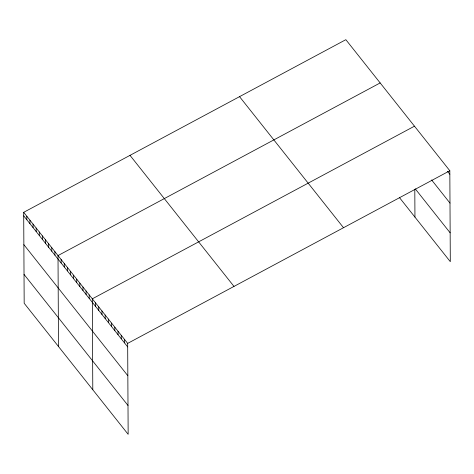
<?xml version="1.0" encoding="UTF-8"?>
<svg xmlns="http://www.w3.org/2000/svg" width="474" height="474" viewBox="0 0 474 474"><rect width="100%" height="100%" fill="white"/><g stroke="black" fill="none" stroke-linecap="round" stroke-linejoin="round"><path stroke-width="0.71" d="M23.7 212.328L127.672 343.389L128.152 434.32L24.174 303.259L23.7 212.328L345.848 39.68L449.826 170.741L450.3 261.672L399.351 197.451M380.16 82.932L58.012 255.575L58.486 346.506M414.472 126.185L92.323 298.827L92.797 389.758M127.672 343.389L449.826 170.741M447.545 171.363L449.844 174.254M431.63 179.954L449.992 203.103M415.26 188.842L450.152 232.829M239.542 96.655L343.514 227.716M130.006 155.353L233.984 286.414M23.718 215.842L127.696 346.903M23.872 244.685L127.844 375.752M24.026 274.41L127.998 405.471M414.803 189.547L414.951 217.116M124.461 339.337L124.478 342.85M121.249 335.284L121.267 338.797M118.032 331.237L118.05 334.751M114.821 327.184L114.838 330.698M111.603 323.132L111.627 326.645M108.392 319.085L108.41 322.598M105.181 315.032L105.198 318.546M101.963 310.98L101.981 314.493M98.752 306.927L98.77 310.44M95.535 302.88L95.552 306.394M89.207 294.893L89.225 298.407M86.084 290.965L86.102 294.478M82.968 287.031L82.986 290.544M79.845 283.102L79.863 286.616M76.729 279.168L76.747 282.682M73.606 275.234L73.624 278.748M70.49 271.306L70.508 274.819M67.367 267.372L67.385 270.885M64.251 263.437L64.268 266.951M61.128 259.509L61.152 263.023M54.895 251.647L54.913 255.16M51.773 247.712L51.79 251.226M48.656 243.778L48.674 247.292M45.534 239.85L45.551 243.363M42.417 235.916L42.435 239.429M39.295 231.987L39.312 235.501M36.178 228.053L36.196 231.567M33.056 224.119L33.073 227.633M29.939 220.191L29.957 223.704M26.817 216.257L26.84 219.77"/></g></svg>
